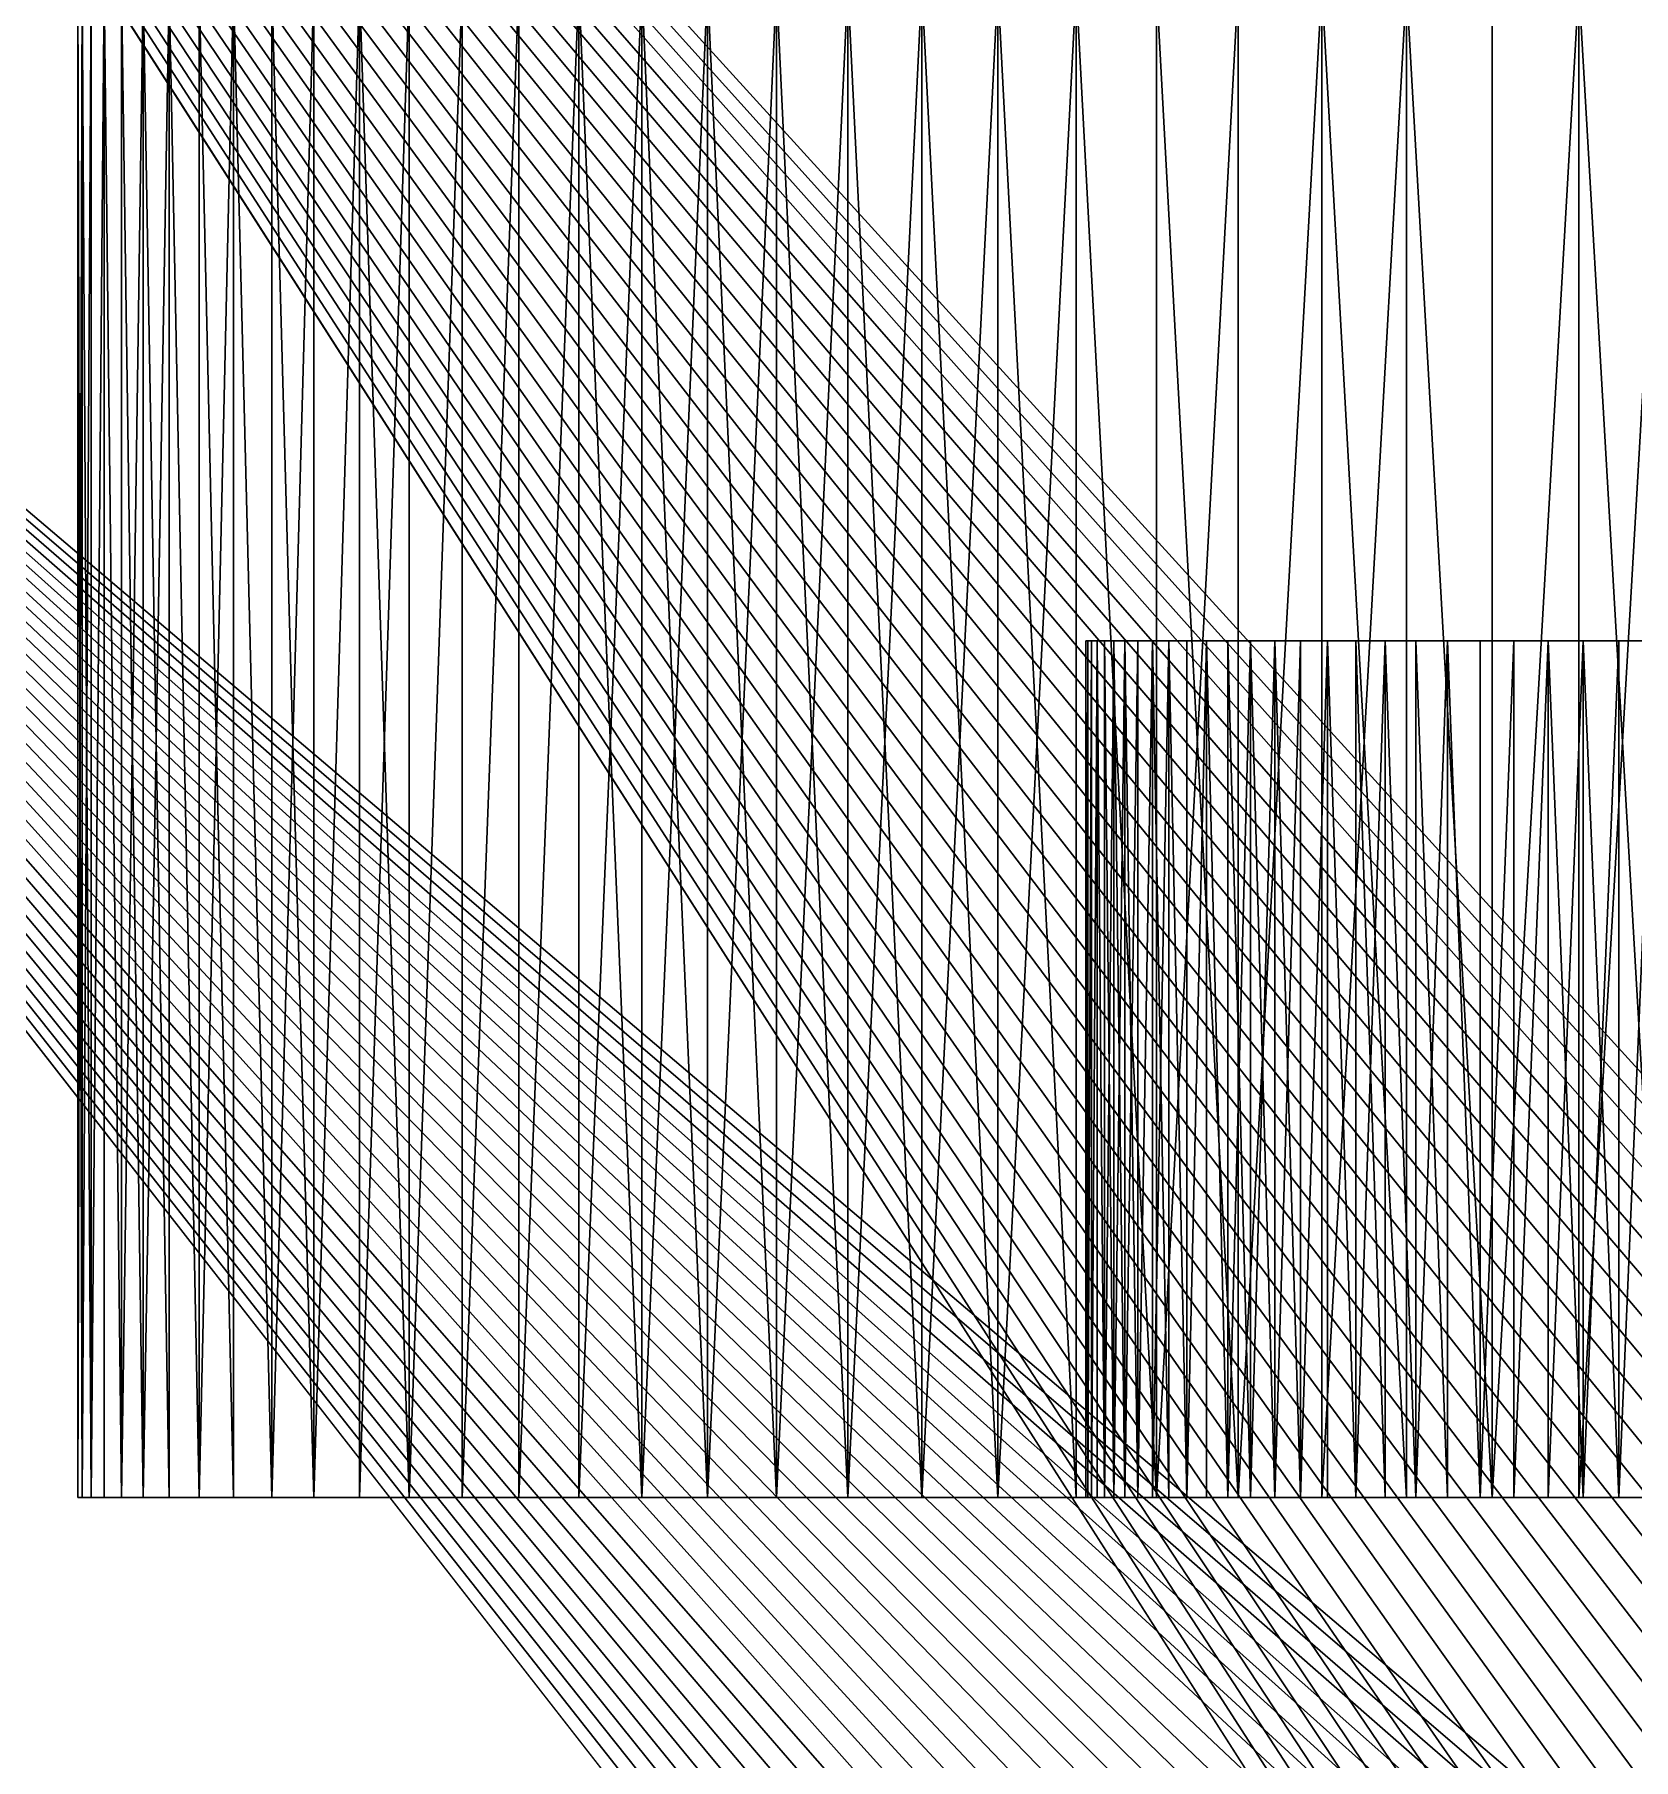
# Model space of a CAD drawing. Header units: millimetres. Extents: x 0 to 520, y -2 to 382.
# Drawn here: x 175.415 to 178.587, y 352.48 to 355.903 of the extents above; entities that cross this region are included whole.
import ezdxf

# ---------------------------------------------------------------- set-up
doc = ezdxf.new("R2010")
doc.units = ezdxf.units.MM

msp = doc.modelspace()

# ---------------------------------------------------------------- linework, layer by layer
at = {"layer": 'BRASS', "color": 52}
for points in [[(509.2, 369.2, 103), (10.8, 369.2, 103), (10.8, 10.8, 103)], [(509.2, 369.2, 103), (10.8, 10.8, 103), (509.2, 10.8, 103)], [(20.5, 359.5, 86), (183.401, 343.4071, 86), (38.3153, 310.9963, 86)], [(20.5, 359.5, 86), (183.4233, 343.4863, 86), (183.401, 343.4071, 86)], [(20.5, 359.5, 86), (183.4495, 343.5643, 86), (183.4233, 343.4863, 86)], [(20.5, 359.5, 86), (183.4796, 343.6409, 86), (183.4495, 343.5643, 86)], [(20.5, 359.5, 86), (183.5134, 343.7159, 86), (183.4796, 343.6409, 86)], [(20.5, 359.5, 86), (183.5509, 343.7891, 86), (183.5134, 343.7159, 86)], [(20.5, 359.5, 86), (183.5921, 343.8604, 86), (183.5509, 343.7891, 86)], [(20.5, 359.5, 86), (183.6367, 343.9295, 86), (183.5921, 343.8604, 86)], [(20.5, 359.5, 86), (183.6847, 343.9963, 86), (183.6367, 343.9295, 86)], [(20.5, 359.5, 86), (183.736, 344.0606, 86), (183.6847, 343.9963, 86)], [(20.5, 359.5, 86), (183.7905, 344.1223, 86), (183.736, 344.0606, 86)], [(20.5, 359.5, 86), (183.8479, 344.1812, 86), (183.7905, 344.1223, 86)], [(20.5, 359.5, 86), (183.9082, 344.2371, 86), (183.8479, 344.1812, 86)], [(20.5, 359.5, 86), (183.9712, 344.29, 86), (183.9082, 344.2371, 86)], [(20.5, 359.5, 86), (184.0368, 344.3397, 86), (183.9712, 344.29, 86)], [(20.5, 359.5, 86), (184.1048, 344.386, 86), (184.0368, 344.3397, 86)], [(20.5, 359.5, 86), (184.175, 344.4289, 86), (184.1048, 344.386, 86)], [(20.5, 359.5, 86), (184.2473, 344.4683, 86), (184.175, 344.4289, 86)], [(20.5, 359.5, 86), (184.3214, 344.504, 86), (184.2473, 344.4683, 86)], [(20.5, 359.5, 86), (184.3972, 344.5359, 86), (184.3214, 344.504, 86)], [(20.5, 359.5, 86), (184.4745, 344.5641, 86), (184.3972, 344.5359, 86)], [(20.5, 359.5, 86), (184.5531, 344.5883, 86), (184.4745, 344.5641, 86)], [(20.5, 359.5, 86), (184.6328, 344.6086, 86), (184.5531, 344.5883, 86)], [(20.5, 359.5, 86), (499.5, 359.5, 86), (184.9589, 344.6495, 86)], [(20.5, 359.5, 86), (184.9589, 344.6495, 86), (184.8767, 344.6454, 86)], [(20.5, 359.5, 86), (184.8767, 344.6454, 86), (184.7948, 344.6372, 86)], [(20.5, 359.5, 86), (184.7948, 344.6372, 86), (184.7135, 344.6249, 86)], [(20.5, 359.5, 86), (184.7135, 344.6249, 86), (184.6328, 344.6086, 86)]]:
    msp.add_3dface(points, dxfattribs=at)
at = {"layer": 'STEEL', "color": 8}
for points in [[(185.0561, 346.7493, 86), (197, 360, 86), (173, 360, 86)], [(184.9439, 346.7493, 86), (185.0561, 346.7493, 86), (173, 360, 86)], [(184.8319, 346.7437, 86), (184.9439, 346.7493, 86), (173, 360, 86)], [(184.7202, 346.7325, 86), (184.8319, 346.7437, 86), (173, 360, 86)], [(184.6093, 346.7158, 86), (184.7202, 346.7325, 86), (173, 360, 86)], [(184.4993, 346.6936, 86), (184.6093, 346.7158, 86), (173, 360, 86)], [(184.3906, 346.6659, 86), (184.4993, 346.6936, 86), (173, 360, 86)], [(184.2834, 346.6328, 86), (184.3906, 346.6659, 86), (173, 360, 86)], [(184.178, 346.5945, 86), (184.2834, 346.6328, 86), (173, 360, 86)], [(184.0746, 346.5509, 86), (184.178, 346.5945, 86), (173, 360, 86)], [(183.9735, 346.5022, 86), (184.0746, 346.5509, 86), (173, 360, 86)], [(183.875, 346.4486, 86), (183.9735, 346.5022, 86), (173, 360, 86)], [(183.7793, 346.3901, 86), (183.875, 346.4486, 86), (173, 360, 86)], [(183.6866, 346.3269, 86), (183.7793, 346.3901, 86), (173, 360, 86)], [(183.5971, 346.2591, 86), (183.6866, 346.3269, 86), (173, 360, 86)], [(183.5112, 346.187, 86), (183.5971, 346.2591, 86), (173, 360, 86)], [(183.429, 346.1107, 86), (183.5112, 346.187, 86), (173, 360, 86)], [(183.3506, 346.0304, 86), (183.429, 346.1107, 86), (173, 360, 86)], [(183.2764, 345.9463, 86), (183.3506, 346.0304, 86), (173, 360, 86)], [(183.2065, 345.8586, 86), (183.2764, 345.9463, 86), (173, 360, 86)], [(183.141, 345.7675, 86), (183.2065, 345.8586, 86), (173, 360, 86)], [(183.0801, 345.6732, 86), (183.141, 345.7675, 86), (173, 360, 86)], [(183.024, 345.5761, 86), (183.0801, 345.6732, 86), (173, 360, 86)], [(182.9728, 345.4762, 86), (183.024, 345.5761, 86), (173, 360, 86)], [(182.9267, 345.374, 86), (182.9728, 345.4762, 86), (173, 360, 86)], [(182.8857, 345.2695, 86), (182.9267, 345.374, 86), (173, 360, 86)], [(182.85, 345.1632, 86), (182.8857, 345.2695, 86), (173, 360, 86)], [(182.8196, 345.0552, 86), (182.85, 345.1632, 86), (173, 360, 86)], [(182.7946, 344.9458, 86), (182.8196, 345.0552, 86), (173, 360, 86)], [(182.7751, 344.8353, 86), (182.7946, 344.9458, 86), (173, 360, 86)], [(182.7612, 344.724, 86), (182.7751, 344.8353, 86), (173, 360, 86)], [(173, 332, 86), (182.7612, 344.724, 86), (173, 360, 86)], [(184.9439, 346.7493, 83), (173, 357, 83), (185.0561, 346.7493, 83)], [(184.8319, 346.7437, 83), (173, 357, 83), (184.9439, 346.7493, 83)], [(184.7202, 346.7325, 83), (173, 357, 83), (184.8319, 346.7437, 83)], [(184.6093, 346.7158, 83), (173, 357, 83), (184.7202, 346.7325, 83)], [(184.4993, 346.6936, 83), (173, 357, 83), (184.6093, 346.7158, 83)], [(184.3906, 346.6659, 83), (173, 357, 83), (184.4993, 346.6936, 83)], [(184.2834, 346.6328, 83), (173, 357, 83), (184.3906, 346.6659, 83)], [(184.178, 346.5945, 83), (173, 357, 83), (184.2834, 346.6328, 83)], [(184.0746, 346.5509, 83), (173, 357, 83), (184.178, 346.5945, 83)], [(183.9735, 346.5022, 83), (173, 357, 83), (184.0746, 346.5509, 83)], [(183.875, 346.4486, 83), (173, 357, 83), (183.9735, 346.5022, 83)], [(183.7793, 346.3901, 83), (173, 357, 83), (183.875, 346.4486, 83)], [(183.6866, 346.3269, 83), (173, 357, 83), (183.7793, 346.3901, 83)], [(185.0561, 346.7493, 83), (173, 357, 83), (197, 357, 83)], [(183.6866, 346.3269, 83), (183.5971, 346.2591, 83), (173, 357, 83)], [(183.5971, 346.2591, 83), (183.5112, 346.187, 83), (173, 357, 83)], [(183.5112, 346.187, 83), (183.429, 346.1107, 83), (173, 357, 83)], [(183.429, 346.1107, 83), (183.3506, 346.0304, 83), (173, 357, 83)], [(183.3506, 346.0304, 83), (183.2764, 345.9463, 83), (173, 357, 83)], [(183.2764, 345.9463, 83), (183.2065, 345.8586, 83), (173, 357, 83)], [(183.2065, 345.8586, 83), (183.141, 345.7675, 83), (173, 357, 83)], [(183.141, 345.7675, 83), (183.0801, 345.6732, 83), (173, 357, 83)], [(183.0801, 345.6732, 83), (183.024, 345.5761, 83), (173, 357, 83)], [(183.024, 345.5761, 83), (182.9728, 345.4762, 83), (173, 357, 83)], [(182.9728, 345.4762, 83), (182.9267, 345.374, 83), (173, 357, 83)], [(182.9267, 345.374, 83), (182.8857, 345.2695, 83), (173, 357, 83)], [(182.8857, 345.2695, 83), (182.85, 345.1632, 83), (173, 357, 83)], [(182.85, 345.1632, 83), (182.8196, 345.0552, 83), (173, 357, 83)], [(182.8196, 345.0552, 83), (182.7946, 344.9458, 83), (173, 357, 83)], [(182.7946, 344.9458, 83), (182.7751, 344.8353, 83), (173, 357, 83)], [(182.7751, 344.8353, 83), (182.7612, 344.724, 83), (173, 357, 83)], [(182.7612, 344.724, 83), (182.7528, 344.6122, 83), (173, 357, 83)], [(182.7528, 344.6122, 83), (182.75, 344.5, 83), (173, 357, 83)], [(182.75, 344.5, 83), (173, 332, 83), (173, 357, 83)], [(175.5098, 353, 75.7616), (175.5098, 356, 75.7616), (175.5011, 356, 75.5873)], [(175.5011, 353, 75.5873), (175.5098, 353, 75.7616), (175.5011, 356, 75.5873)], [(175.5011, 353, 75.4127), (175.5011, 356, 75.5873), (175.5011, 356, 75.4127)], [(175.5011, 353, 75.4127), (175.5011, 356, 75.4127), (175.5098, 356, 75.2384)], [(175.5011, 353, 75.4127), (175.5011, 353, 75.5873), (175.5011, 356, 75.5873)], [(175.5098, 353, 75.2384), (175.5011, 353, 75.4127), (175.5098, 356, 75.2384)], [(175.5098, 353, 75.7616), (175.5272, 356, 75.9352), (175.5098, 356, 75.7616)], [(175.5098, 353, 75.7616), (175.5272, 353, 75.9352), (175.5272, 356, 75.9352)], [(175.5272, 353, 75.0648), (175.5098, 356, 75.2384), (175.5272, 356, 75.0648)], [(175.5272, 353, 75.0648), (175.5098, 353, 75.2384), (175.5098, 356, 75.2384)], [(175.5272, 353, 75.9352), (175.5532, 356, 76.1078), (175.5272, 356, 75.9352)], [(175.5272, 353, 75.9352), (175.5532, 353, 76.1078), (175.5532, 356, 76.1078)], [(175.5272, 353, 75.0648), (175.5272, 356, 75.0648), (175.5532, 356, 74.8922)], [(175.5532, 353, 74.8922), (175.5272, 353, 75.0648), (175.5532, 356, 74.8922)], [(175.5878, 353, 76.2788), (175.5878, 356, 76.2788), (175.5532, 356, 76.1078)], [(175.5532, 353, 76.1078), (175.5878, 353, 76.2788), (175.5532, 356, 76.1078)], [(175.5878, 353, 74.7212), (175.5532, 353, 74.8922), (175.5532, 356, 74.8922)], [(175.5878, 353, 74.7212), (175.5532, 356, 74.8922), (175.5878, 356, 74.7212)], [(175.5878, 353, 76.2788), (175.6308, 356, 76.4479), (175.5878, 356, 76.2788)], [(175.5878, 353, 76.2788), (175.6308, 353, 76.4479), (175.6308, 356, 76.4479)], [(175.6308, 353, 74.5521), (175.5878, 353, 74.7212), (175.5878, 356, 74.7212)], [(175.6308, 353, 74.5521), (175.5878, 356, 74.7212), (175.6308, 356, 74.5521)], [(175.6308, 353, 76.4479), (175.6823, 356, 76.6147), (175.6308, 356, 76.4479)], [(175.6308, 353, 76.4479), (175.6823, 353, 76.6147), (175.6823, 356, 76.6147)], [(175.6823, 353, 74.3853), (175.6308, 353, 74.5521), (175.6308, 356, 74.5521)], [(175.6823, 353, 74.3853), (175.6308, 356, 74.5521), (175.6823, 356, 74.3853)], [(175.7419, 353, 76.7787), (175.7419, 356, 76.7787), (175.6823, 356, 76.6147)], [(175.6823, 353, 76.6147), (175.7419, 353, 76.7787), (175.6823, 356, 76.6147)], [(175.7419, 353, 74.2213), (175.6823, 353, 74.3853), (175.6823, 356, 74.3853)], [(175.7419, 353, 74.2213), (175.6823, 356, 74.3853), (175.7419, 356, 74.2213)], [(175.7419, 353, 76.7787), (175.8097, 356, 76.9395), (175.7419, 356, 76.7787)], [(175.7419, 353, 76.7787), (175.8097, 353, 76.9395), (175.8097, 356, 76.9395)], [(175.8097, 353, 74.0605), (175.7419, 353, 74.2213), (175.7419, 356, 74.2213)], [(175.8097, 353, 74.0605), (175.7419, 356, 74.2213), (175.8097, 356, 74.0605)], [(175.8854, 353, 77.0967), (175.8854, 356, 77.0967), (175.8097, 356, 76.9395)], [(175.8097, 353, 76.9395), (175.8854, 353, 77.0967), (175.8097, 356, 76.9395)], [(175.8854, 353, 73.9033), (175.8097, 353, 74.0605), (175.8097, 356, 74.0605)], [(175.8854, 353, 73.9033), (175.8097, 356, 74.0605), (175.8854, 356, 73.9033)], [(175.8854, 353, 77.0967), (175.9689, 353, 77.25), (175.9689, 356, 77.25)], [(175.8854, 353, 77.0967), (175.9689, 356, 77.25), (175.8854, 356, 77.0967)], [(175.9689, 353, 73.75), (175.8854, 353, 73.9033), (175.8854, 356, 73.9033)], [(175.9689, 353, 73.75), (175.8854, 356, 73.9033), (175.9689, 356, 73.75)], [(175.9689, 353, 77.25), (176.0599, 353, 77.3989), (176.0599, 356, 77.3989)], [(175.9689, 353, 77.25), (176.0599, 356, 77.3989), (175.9689, 356, 77.25)], [(175.9689, 353, 73.75), (175.9689, 356, 73.75), (176.0599, 356, 73.6011)], [(176.0599, 353, 73.6011), (175.9689, 353, 73.75), (176.0599, 356, 73.6011)], [(176.0599, 353, 77.3989), (176.1582, 353, 77.5431), (176.1582, 356, 77.5431)], [(176.0599, 353, 77.3989), (176.1582, 356, 77.5431), (176.0599, 356, 77.3989)], [(176.1582, 353, 73.4569), (176.0599, 353, 73.6011), (176.0599, 356, 73.6011)], [(176.1582, 353, 73.4569), (176.0599, 356, 73.6011), (176.1582, 356, 73.4569)], [(176.1582, 353, 77.5431), (176.2636, 353, 77.6822), (176.2636, 356, 77.6822)], [(176.1582, 353, 77.5431), (176.2636, 356, 77.6822), (176.1582, 356, 77.5431)], [(176.1582, 353, 73.4569), (176.1582, 356, 73.4569), (176.2636, 356, 73.3178)], [(176.2636, 353, 73.3178), (176.1582, 353, 73.4569), (176.2636, 356, 73.3178)], [(176.2636, 353, 77.6822), (176.3758, 353, 77.8159), (176.3758, 356, 77.8159)], [(176.2636, 353, 77.6822), (176.3758, 356, 77.8159), (176.2636, 356, 77.6822)], [(176.2636, 353, 73.3178), (176.2636, 356, 73.3178), (176.3758, 356, 73.1841)], [(176.3758, 353, 73.1841), (176.2636, 353, 73.3178), (176.3758, 356, 73.1841)], [(176.3758, 353, 77.8159), (176.4945, 353, 77.9438), (176.4945, 356, 77.9438)], [(176.3758, 353, 77.8159), (176.4945, 356, 77.9438), (176.3758, 356, 77.8159)], [(176.3758, 353, 73.1841), (176.3758, 356, 73.1841), (176.4945, 356, 73.0562)], [(176.4945, 353, 73.0562), (176.3758, 353, 73.1841), (176.4945, 356, 73.0562)], [(176.4945, 353, 77.9438), (176.6194, 353, 78.0657), (176.6194, 356, 78.0657)], [(176.4945, 353, 77.9438), (176.6194, 356, 78.0657), (176.4945, 356, 77.9438)], [(176.6194, 353, 72.9343), (176.4945, 353, 73.0562), (176.4945, 356, 73.0562)], [(176.6194, 353, 72.9343), (176.4945, 356, 73.0562), (176.6194, 356, 72.9343)], [(176.6194, 353, 78.0657), (176.7502, 353, 78.1812), (176.7502, 356, 78.1812)], [(176.6194, 353, 78.0657), (176.7502, 356, 78.1812), (176.6194, 356, 78.0657)], [(176.7502, 353, 72.8188), (176.6194, 353, 72.9343), (176.6194, 356, 72.9343)], [(176.7502, 353, 72.8188), (176.6194, 356, 72.9343), (176.7502, 356, 72.8188)], [(176.7502, 353, 78.1812), (176.8867, 353, 78.29), (176.8867, 356, 78.29)], [(176.7502, 353, 78.1812), (176.8867, 356, 78.29), (176.7502, 356, 78.1812)], [(176.8867, 353, 72.71), (176.7502, 353, 72.8188), (176.7502, 356, 72.8188)], [(176.8867, 353, 72.71), (176.7502, 356, 72.8188), (176.8867, 356, 72.71)], [(176.8867, 353, 78.29), (177.0284, 353, 78.3918), (177.0284, 356, 78.3918)], [(176.8867, 353, 78.29), (177.0284, 356, 78.3918), (176.8867, 356, 78.29)], [(177.0284, 353, 72.6082), (176.8867, 353, 72.71), (176.8867, 356, 72.71)], [(177.0284, 353, 72.6082), (176.8867, 356, 72.71), (177.0284, 356, 72.6082)], [(177.0284, 353, 78.3918), (177.175, 353, 78.4865), (177.175, 356, 78.4865)], [(177.0284, 353, 78.3918), (177.175, 356, 78.4865), (177.0284, 356, 78.3918)], [(177.175, 353, 72.5135), (177.0284, 353, 72.6082), (177.0284, 356, 72.6082)], [(177.175, 353, 72.5135), (177.0284, 356, 72.6082), (177.175, 356, 72.5135)], [(177.175, 353, 78.4865), (177.3261, 353, 78.5738), (177.3261, 356, 78.5738)], [(177.175, 353, 78.4865), (177.3261, 356, 78.5738), (177.175, 356, 78.4865)], [(177.3261, 353, 72.4262), (177.175, 353, 72.5135), (177.175, 356, 72.5135)], [(177.3261, 353, 72.4262), (177.175, 356, 72.5135), (177.3261, 356, 72.4262)], [(177.3261, 353, 78.5738), (177.4814, 356, 78.6534), (177.3261, 356, 78.5738)], [(177.3261, 353, 78.5738), (177.4814, 353, 78.6534), (177.4814, 356, 78.6534)], [(177.4814, 353, 72.3466), (177.3261, 353, 72.4262), (177.3261, 356, 72.4262)], [(177.4814, 353, 72.3466), (177.3261, 356, 72.4262), (177.4814, 356, 72.3466)], [(177.6405, 353, 78.7252), (177.6405, 356, 78.7252), (177.4814, 356, 78.6534)], [(177.4814, 353, 78.6534), (177.6405, 353, 78.7252), (177.4814, 356, 78.6534)], [(177.6405, 353, 72.2748), (177.4814, 353, 72.3466), (177.4814, 356, 72.3466)], [(177.6405, 353, 72.2748), (177.4814, 356, 72.3466), (177.6405, 356, 72.2748)], [(177.6405, 353, 78.7252), (177.8029, 356, 78.7889), (177.6405, 356, 78.7252)], [(177.6405, 353, 78.7252), (177.8029, 353, 78.7889), (177.8029, 356, 78.7889)], [(177.8029, 353, 72.2111), (177.6405, 353, 72.2748), (177.6405, 356, 72.2748)], [(177.8029, 353, 72.2111), (177.6405, 356, 72.2748), (177.8029, 356, 72.2111)], [(177.8029, 353, 78.7889), (177.9684, 356, 78.8445), (177.8029, 356, 78.7889)], [(177.8029, 353, 78.7889), (177.9684, 353, 78.8445), (177.9684, 356, 78.8445)], [(177.8029, 353, 72.2111), (177.8029, 356, 72.2111), (177.9684, 356, 72.1555)], [(177.9684, 353, 72.1555), (177.8029, 353, 72.2111), (177.9684, 356, 72.1555)], [(178.1363, 353, 78.8918), (178.1363, 356, 78.8918), (177.9684, 356, 78.8445)], [(177.9684, 353, 78.8445), (178.1363, 353, 78.8918), (177.9684, 356, 78.8445)], [(177.9684, 353, 72.1555), (177.9684, 356, 72.1555), (178.1363, 356, 72.1082)], [(178.1363, 353, 72.1082), (177.9684, 353, 72.1555), (178.1363, 356, 72.1082)], [(178.3065, 353, 78.9306), (178.3065, 356, 78.9306), (178.1363, 356, 78.8918)], [(178.1363, 353, 78.8918), (178.3065, 353, 78.9306), (178.1363, 356, 78.8918)], [(178.3065, 353, 72.0694), (178.1363, 356, 72.1082), (178.3065, 356, 72.0694)], [(178.3065, 353, 72.0694), (178.1363, 353, 72.1082), (178.1363, 356, 72.1082)], [(178.3065, 353, 78.9306), (178.4784, 356, 78.9609), (178.3065, 356, 78.9306)], [(178.3065, 353, 78.9306), (178.4784, 353, 78.9609), (178.4784, 356, 78.9609)], [(178.3065, 353, 72.0694), (178.3065, 356, 72.0694), (178.4784, 356, 72.0391)], [(178.4784, 353, 72.0391), (178.3065, 353, 72.0694), (178.4784, 356, 72.0391)], [(178.6515, 353, 78.9826), (178.6515, 356, 78.9826), (178.4784, 356, 78.9609)], [(178.4784, 353, 78.9609), (178.6515, 353, 78.9826), (178.4784, 356, 78.9609)], [(178.4784, 353, 72.0391), (178.4784, 356, 72.0391), (178.6515, 356, 72.0174)], [(178.6515, 353, 72.0174), (178.4784, 353, 72.0391), (178.6515, 356, 72.0174)], [(177.5042, 354.7, 75.6121), (177.5005, 353, 75.5374), (177.5005, 354.7, 75.5374)], [(177.5042, 353, 75.6121), (177.5005, 353, 75.5374), (177.5042, 354.7, 75.6121)], [(177.5005, 354.7, 75.5374), (177.5005, 353, 75.4626), (177.5005, 354.7, 75.4626)], [(177.5005, 353, 75.5374), (177.5005, 353, 75.4626), (177.5005, 354.7, 75.5374)], [(177.5005, 354.7, 75.4626), (177.5042, 353, 75.3879), (177.5042, 354.7, 75.3879)], [(177.5005, 353, 75.4626), (177.5042, 353, 75.3879), (177.5005, 354.7, 75.4626)], [(177.5042, 354.7, 75.6121), (177.5005, 354.7, 75.5374), (177.5005, 354.7, 75.4626)], [(177.5781, 354.7, 75.9777), (177.5042, 354.7, 75.6121), (177.5005, 354.7, 75.4626)], [(177.5781, 354.7, 75.9777), (177.5005, 354.7, 75.4626), (177.5042, 354.7, 75.3879)], [(177.5116, 354.7, 75.6865), (177.5042, 353, 75.6121), (177.5042, 354.7, 75.6121)], [(177.5116, 353, 75.6865), (177.5042, 353, 75.6121), (177.5116, 354.7, 75.6865)], [(177.5042, 354.7, 75.3879), (177.5042, 353, 75.3879), (177.5116, 354.7, 75.3135)], [(177.5042, 353, 75.3879), (177.5116, 353, 75.3135), (177.5116, 354.7, 75.3135)], [(177.5781, 354.7, 75.9777), (177.5116, 354.7, 75.6865), (177.5042, 354.7, 75.6121)], [(177.5781, 354.7, 75.9777), (177.5042, 354.7, 75.3879), (177.5116, 354.7, 75.3135)], [(177.5228, 354.7, 75.7605), (177.5116, 353, 75.6865), (177.5116, 354.7, 75.6865)], [(177.5228, 353, 75.7605), (177.5116, 353, 75.6865), (177.5228, 354.7, 75.7605)], [(177.5116, 354.7, 75.3135), (177.5116, 353, 75.3135), (177.5228, 354.7, 75.2395)], [(177.5116, 353, 75.3135), (177.5228, 353, 75.2395), (177.5228, 354.7, 75.2395)], [(177.5376, 354.7, 75.8338), (177.5228, 354.7, 75.7605), (177.5116, 354.7, 75.6865)], [(177.5781, 354.7, 75.9777), (177.5376, 354.7, 75.8338), (177.5116, 354.7, 75.6865)], [(177.701, 354.7, 76.25), (177.5781, 354.7, 75.9777), (177.5116, 354.7, 75.3135)], [(177.701, 354.7, 76.25), (177.5116, 354.7, 75.3135), (177.5228, 354.7, 75.2395)], [(177.5376, 354.7, 75.8338), (177.5376, 353, 75.8338), (177.5228, 354.7, 75.7605)], [(177.5376, 353, 75.8338), (177.5228, 353, 75.7605), (177.5228, 354.7, 75.7605)], [(177.5228, 353, 75.2395), (177.5376, 353, 75.1662), (177.5228, 354.7, 75.2395)], [(177.5228, 354.7, 75.2395), (177.5376, 353, 75.1662), (177.5376, 354.7, 75.1662)], [(177.5228, 354.7, 75.2395), (177.5376, 354.7, 75.1662), (177.5561, 354.7, 75.0937)], [(177.701, 354.7, 76.25), (177.5228, 354.7, 75.2395), (177.5561, 354.7, 75.0937)], [(177.5561, 354.7, 75.9063), (177.5376, 353, 75.8338), (177.5376, 354.7, 75.8338)], [(177.5561, 353, 75.9063), (177.5376, 353, 75.8338), (177.5561, 354.7, 75.9063)], [(177.5376, 353, 75.1662), (177.5561, 353, 75.0937), (177.5376, 354.7, 75.1662)], [(177.5376, 354.7, 75.1662), (177.5561, 353, 75.0937), (177.5561, 354.7, 75.0937)], [(177.5781, 354.7, 75.9777), (177.5561, 354.7, 75.9063), (177.5376, 354.7, 75.8338)], [(177.5781, 354.7, 75.9777), (177.5561, 353, 75.9063), (177.5561, 354.7, 75.9063)], [(177.5781, 353, 75.9777), (177.5561, 353, 75.9063), (177.5781, 354.7, 75.9777)], [(177.5561, 353, 75.0937), (177.5781, 353, 75.0223), (177.5561, 354.7, 75.0937)], [(177.5561, 354.7, 75.0937), (177.5781, 353, 75.0223), (177.5781, 354.7, 75.0223)], [(177.5561, 354.7, 75.0937), (177.701, 354.7, 74.75), (177.74, 354.7, 74.6862)], [(177.5561, 354.7, 75.0937), (177.6327, 354.7, 74.8831), (177.701, 354.7, 74.75)], [(177.5561, 354.7, 75.0937), (177.5781, 354.7, 75.0223), (177.6327, 354.7, 74.8831)], [(177.8273, 354.7, 76.4352), (177.701, 354.7, 76.25), (177.5561, 354.7, 75.0937)], [(177.8273, 354.7, 76.4352), (177.5561, 354.7, 75.0937), (177.74, 354.7, 74.6862)], [(177.6037, 354.7, 76.048), (177.5781, 353, 75.9777), (177.5781, 354.7, 75.9777)], [(177.6037, 353, 76.048), (177.5781, 353, 75.9777), (177.6037, 354.7, 76.048)], [(177.5781, 353, 75.0223), (177.6037, 353, 74.952), (177.5781, 354.7, 75.0223)], [(177.5781, 354.7, 75.0223), (177.6037, 353, 74.952), (177.6037, 354.7, 74.952)], [(177.5781, 354.7, 75.0223), (177.6037, 354.7, 74.952), (177.6327, 354.7, 74.8831)], [(177.701, 354.7, 76.25), (177.6037, 354.7, 76.048), (177.5781, 354.7, 75.9777)], [(177.6327, 354.7, 76.1169), (177.6037, 353, 76.048), (177.6037, 354.7, 76.048)], [(177.6327, 353, 76.1169), (177.6037, 353, 76.048), (177.6327, 354.7, 76.1169)], [(177.6037, 354.7, 74.952), (177.6037, 353, 74.952), (177.6327, 354.7, 74.8831)], [(177.6037, 353, 74.952), (177.6327, 353, 74.8831), (177.6327, 354.7, 74.8831)], [(177.6652, 354.7, 76.1843), (177.6327, 354.7, 76.1169), (177.6037, 354.7, 76.048)], [(177.701, 354.7, 76.25), (177.6652, 354.7, 76.1843), (177.6037, 354.7, 76.048)], [(177.6652, 354.7, 76.1843), (177.6327, 353, 76.1169), (177.6327, 354.7, 76.1169)], [(177.6652, 353, 76.1843), (177.6327, 353, 76.1169), (177.6652, 354.7, 76.1843)], [(177.6327, 353, 74.8831), (177.6652, 353, 74.8157), (177.6327, 354.7, 74.8831)], [(177.6327, 354.7, 74.8831), (177.6652, 353, 74.8157), (177.6652, 354.7, 74.8157)], [(177.6327, 354.7, 74.8831), (177.6652, 354.7, 74.8157), (177.701, 354.7, 74.75)], [(177.701, 354.7, 76.25), (177.701, 353, 76.25), (177.6652, 354.7, 76.1843)], [(177.701, 353, 76.25), (177.6652, 353, 76.1843), (177.6652, 354.7, 76.1843)], [(177.6652, 353, 74.8157), (177.701, 353, 74.75), (177.6652, 354.7, 74.8157)], [(177.6652, 354.7, 74.8157), (177.701, 353, 74.75), (177.701, 354.7, 74.75)], [(177.74, 353, 76.3138), (177.701, 353, 76.25), (177.74, 354.7, 76.3138)], [(177.74, 354.7, 76.3138), (177.701, 353, 76.25), (177.701, 354.7, 76.25)], [(177.701, 354.7, 74.75), (177.701, 353, 74.75), (177.74, 354.7, 74.6862)], [(177.701, 353, 74.75), (177.74, 353, 74.6862), (177.74, 354.7, 74.6862)], [(177.8273, 354.7, 76.4352), (177.74, 354.7, 76.3138), (177.701, 354.7, 76.25)], [(177.7821, 354.7, 76.3756), (177.7821, 353, 76.3756), (177.74, 354.7, 76.3138)], [(177.7821, 353, 76.3756), (177.74, 353, 76.3138), (177.74, 354.7, 76.3138)], [(177.74, 353, 74.6862), (177.7821, 353, 74.6244), (177.74, 354.7, 74.6862)], [(177.74, 354.7, 74.6862), (177.7821, 353, 74.6244), (177.7821, 354.7, 74.6244)], [(177.74, 354.7, 74.6862), (177.7821, 354.7, 74.6244), (177.8273, 354.7, 74.5648)], [(177.74, 354.7, 74.6862), (177.8273, 354.7, 74.5648), (177.8753, 354.7, 74.5075)], [(177.8273, 354.7, 76.4352), (177.7821, 354.7, 76.3756), (177.74, 354.7, 76.3138)], [(177.9262, 354.7, 76.5474), (177.74, 354.7, 74.6862), (177.8753, 354.7, 74.5075)], [(177.9262, 354.7, 76.5474), (177.8273, 354.7, 76.4352), (177.74, 354.7, 74.6862)], [(177.8273, 353, 76.4352), (177.7821, 353, 76.3756), (177.8273, 354.7, 76.4352)], [(177.8273, 354.7, 76.4352), (177.7821, 353, 76.3756), (177.7821, 354.7, 76.3756)], [(177.7821, 353, 74.6244), (177.8273, 353, 74.5648), (177.7821, 354.7, 74.6244)], [(177.7821, 354.7, 74.6244), (177.8273, 353, 74.5648), (177.8273, 354.7, 74.5648)], [(177.8753, 353, 76.4925), (177.8273, 353, 76.4352), (177.8753, 354.7, 76.4925)], [(177.8753, 354.7, 76.4925), (177.8273, 353, 76.4352), (177.8273, 354.7, 76.4352)], [(177.8273, 353, 74.5648), (177.8753, 353, 74.5075), (177.8273, 354.7, 74.5648)], [(177.8273, 354.7, 74.5648), (177.8753, 353, 74.5075), (177.8753, 354.7, 74.5075)], [(177.9262, 354.7, 76.5474), (177.8753, 354.7, 76.4925), (177.8273, 354.7, 76.4352)], [(177.9262, 353, 76.5474), (177.8753, 353, 76.4925), (177.9262, 354.7, 76.5474)], [(177.9262, 354.7, 76.5474), (177.8753, 353, 76.4925), (177.8753, 354.7, 76.4925)], [(177.8753, 353, 74.5075), (177.9262, 353, 74.4526), (177.8753, 354.7, 74.5075)], [(177.8753, 354.7, 74.5075), (177.9262, 353, 74.4526), (177.9262, 354.7, 74.4526)], [(177.8753, 354.7, 74.5075), (177.9262, 354.7, 74.4526), (177.9797, 354.7, 74.4004)], [(177.9262, 354.7, 76.5474), (177.8753, 354.7, 74.5075), (177.9797, 354.7, 74.4004)], [(177.9797, 353, 76.5996), (177.9262, 353, 76.5474), (177.9797, 354.7, 76.5996)], [(177.9797, 354.7, 76.5996), (177.9262, 353, 76.5474), (177.9262, 354.7, 76.5474)], [(177.9262, 354.7, 74.4526), (177.9262, 353, 74.4526), (177.9797, 354.7, 74.4004)], [(177.9262, 353, 74.4526), (177.9797, 353, 74.4004), (177.9797, 354.7, 74.4004)], [(177.9262, 354.7, 76.5474), (178.0358, 354.7, 74.3509), (178.155, 354.7, 74.2606)], [(177.9262, 354.7, 76.5474), (177.9797, 354.7, 74.4004), (178.0358, 354.7, 74.3509)], [(177.9262, 354.7, 76.5474), (178.155, 354.7, 74.2606), (177.9797, 354.7, 76.5996)], [(178.0358, 354.7, 76.6491), (178.0358, 353, 76.6491), (177.9797, 354.7, 76.5996)], [(178.0358, 353, 76.6491), (177.9797, 353, 76.5996), (177.9797, 354.7, 76.5996)], [(177.9797, 353, 74.4004), (178.0358, 353, 74.3509), (177.9797, 354.7, 74.4004)], [(177.9797, 354.7, 74.4004), (178.0358, 353, 74.3509), (178.0358, 354.7, 74.3509)], [(177.9797, 354.7, 76.5996), (178.0943, 354.7, 76.6957), (178.0358, 354.7, 76.6491)], [(177.9797, 354.7, 76.5996), (178.2826, 354.7, 74.1827), (178.487, 354.7, 74.0905)], [(177.9797, 354.7, 76.5996), (178.5579, 354.7, 74.0666), (178.487, 354.7, 76.9095)], [(177.9797, 354.7, 76.5996), (178.155, 354.7, 74.2606), (178.2826, 354.7, 74.1827)], [(177.9797, 354.7, 76.5996), (178.487, 354.7, 74.0905), (178.5579, 354.7, 74.0666)], [(177.9797, 354.7, 76.5996), (178.487, 354.7, 76.9095), (178.0943, 354.7, 76.6957)], [(178.0943, 353, 76.6957), (178.0358, 353, 76.6491), (178.0943, 354.7, 76.6957)], [(178.0943, 354.7, 76.6957), (178.0358, 353, 76.6491), (178.0358, 354.7, 76.6491)], [(178.0358, 353, 74.3509), (178.0943, 353, 74.3043), (178.0358, 354.7, 74.3509)], [(178.0358, 354.7, 74.3509), (178.0943, 353, 74.3043), (178.0943, 354.7, 74.3043)], [(178.0358, 354.7, 74.3509), (178.0943, 354.7, 74.3043), (178.155, 354.7, 74.2606)], [(178.155, 354.7, 76.7394), (178.155, 353, 76.7394), (178.0943, 354.7, 76.6957)], [(178.155, 353, 76.7394), (178.0943, 353, 76.6957), (178.0943, 354.7, 76.6957)], [(178.0943, 353, 74.3043), (178.155, 353, 74.2606), (178.0943, 354.7, 74.3043)], [(178.0943, 354.7, 74.3043), (178.155, 353, 74.2606), (178.155, 354.7, 74.2606)], [(178.0943, 354.7, 76.6957), (178.2826, 354.7, 76.8173), (178.2178, 354.7, 76.7799)], [(178.0943, 354.7, 76.6957), (178.2178, 354.7, 76.7799), (178.155, 354.7, 76.7394)], [(178.0943, 354.7, 76.6957), (178.487, 354.7, 76.9095), (178.2826, 354.7, 76.8173)], [(178.2178, 353, 76.7799), (178.155, 353, 76.7394), (178.2178, 354.7, 76.7799)], [(178.2178, 354.7, 76.7799), (178.155, 353, 76.7394), (178.155, 354.7, 76.7394)], [(178.155, 353, 74.2606), (178.2178, 353, 74.2201), (178.155, 354.7, 74.2606)], [(178.155, 354.7, 74.2606), (178.2178, 353, 74.2201), (178.2178, 354.7, 74.2201)], [(178.155, 354.7, 74.2606), (178.2178, 354.7, 74.2201), (178.2826, 354.7, 74.1827)], [(178.2826, 354.7, 76.8173), (178.2826, 353, 76.8173), (178.2178, 354.7, 76.7799)], [(178.2826, 353, 76.8173), (178.2178, 353, 76.7799), (178.2178, 354.7, 76.7799)], [(178.2178, 353, 74.2201), (178.2826, 353, 74.1827), (178.2178, 354.7, 74.2201)], [(178.2178, 354.7, 74.2201), (178.2826, 353, 74.1827), (178.2826, 354.7, 74.1827)], [(178.3492, 354.7, 76.8515), (178.2826, 353, 76.8173), (178.2826, 354.7, 76.8173)], [(178.3492, 353, 76.8515), (178.2826, 353, 76.8173), (178.3492, 354.7, 76.8515)], [(178.2826, 354.7, 74.1827), (178.2826, 353, 74.1827), (178.3492, 354.7, 74.1485)], [(178.2826, 353, 74.1827), (178.3492, 353, 74.1485), (178.3492, 354.7, 74.1485)], [(178.2826, 354.7, 74.1827), (178.3492, 354.7, 74.1485), (178.487, 354.7, 74.0905)], [(178.2826, 354.7, 76.8173), (178.487, 354.7, 76.9095), (178.4173, 354.7, 76.8822)], [(178.2826, 354.7, 76.8173), (178.4173, 354.7, 76.8822), (178.3492, 354.7, 76.8515)], [(178.4173, 354.7, 76.8822), (178.3492, 353, 76.8515), (178.3492, 354.7, 76.8515)], [(178.4173, 353, 76.8822), (178.3492, 353, 76.8515), (178.4173, 354.7, 76.8822)], [(178.3492, 354.7, 74.1485), (178.3492, 353, 74.1485), (178.4173, 354.7, 74.1178)], [(178.3492, 353, 74.1485), (178.4173, 353, 74.1178), (178.4173, 354.7, 74.1178)], [(178.3492, 354.7, 74.1485), (178.4173, 354.7, 74.1178), (178.487, 354.7, 74.0905)], [(178.487, 354.7, 76.9095), (178.4173, 353, 76.8822), (178.4173, 354.7, 76.8822)], [(178.487, 353, 76.9095), (178.4173, 353, 76.8822), (178.487, 354.7, 76.9095)], [(178.4173, 353, 74.1178), (178.487, 353, 74.0905), (178.4173, 354.7, 74.1178)], [(178.4173, 354.7, 74.1178), (178.487, 353, 74.0905), (178.487, 354.7, 74.0905)], [(178.5579, 354.7, 76.9334), (178.487, 353, 76.9095), (178.487, 354.7, 76.9095)], [(178.5579, 353, 76.9334), (178.487, 353, 76.9095), (178.5579, 354.7, 76.9334)], [(178.487, 353, 74.0905), (178.5579, 353, 74.0666), (178.487, 354.7, 74.0905)], [(178.487, 354.7, 74.0905), (178.5579, 353, 74.0666), (178.5579, 354.7, 74.0666)], [(178.487, 354.7, 76.9095), (178.6299, 354.7, 76.9536), (178.5579, 354.7, 76.9334)], [(178.487, 354.7, 76.9095), (178.9252, 354.7, 74.0019), (178.6299, 354.7, 76.9536)], [(178.487, 354.7, 76.9095), (178.5579, 354.7, 74.0666), (178.6299, 354.7, 74.0464)], [(178.487, 354.7, 76.9095), (178.6299, 354.7, 74.0464), (178.7028, 354.7, 74.0297)], [(178.487, 354.7, 76.9095), (178.7028, 354.7, 74.0297), (178.7764, 354.7, 74.0168)], [(178.487, 354.7, 76.9095), (178.7764, 354.7, 74.0168), (178.8506, 354.7, 74.0075)], [(178.487, 354.7, 76.9095), (178.8506, 354.7, 74.0075), (178.9252, 354.7, 74.0019)], [(178.6299, 354.7, 76.9536), (178.5579, 353, 76.9334), (178.5579, 354.7, 76.9334)], [(178.6299, 353, 76.9536), (178.5579, 353, 76.9334), (178.6299, 354.7, 76.9536)], [(178.5579, 354.7, 74.0666), (178.5579, 353, 74.0666), (178.6299, 354.7, 74.0464)], [(178.5579, 353, 74.0666), (178.6299, 353, 74.0464), (178.6299, 354.7, 74.0464)], [(175.5011, 353, 75.4127), (175.5098, 353, 75.2384), (177.5042, 353, 75.3879)], [(175.5011, 353, 75.4127), (177.5042, 353, 75.3879), (177.5005, 353, 75.4626)], [(175.5011, 353, 75.5873), (175.5011, 353, 75.4127), (177.5005, 353, 75.4626)], [(175.5011, 353, 75.5873), (177.5005, 353, 75.4626), (177.5005, 353, 75.5374)], [(175.5098, 353, 75.7616), (175.5011, 353, 75.5873), (177.5005, 353, 75.5374)], [(175.5098, 353, 75.2384), (175.5272, 353, 75.0648), (177.5116, 353, 75.3135)], [(175.5098, 353, 75.2384), (177.5116, 353, 75.3135), (177.5042, 353, 75.3879)], [(175.5098, 353, 75.7616), (177.5005, 353, 75.5374), (177.5042, 353, 75.6121)], [(175.5272, 353, 75.9352), (175.5098, 353, 75.7616), (177.5042, 353, 75.6121)], [(175.5272, 353, 75.0648), (177.5228, 353, 75.2395), (177.5116, 353, 75.3135)], [(175.5272, 353, 75.0648), (175.5532, 353, 74.8922), (177.5228, 353, 75.2395)], [(175.5272, 353, 75.9352), (177.5042, 353, 75.6121), (177.5116, 353, 75.6865)], [(175.5532, 353, 76.1078), (175.5272, 353, 75.9352), (177.5116, 353, 75.6865)], [(175.5532, 353, 74.8922), (177.5376, 353, 75.1662), (177.5228, 353, 75.2395)], [(175.5532, 353, 74.8922), (175.5878, 353, 74.7212), (177.5376, 353, 75.1662)], [(175.5532, 353, 76.1078), (177.5228, 353, 75.7605), (177.5376, 353, 75.8338)], [(175.5532, 353, 76.1078), (177.5116, 353, 75.6865), (177.5228, 353, 75.7605)], [(175.5878, 353, 76.2788), (175.5532, 353, 76.1078), (177.5376, 353, 75.8338)], [(175.5878, 353, 74.7212), (177.5561, 353, 75.0937), (177.5376, 353, 75.1662)], [(175.5878, 353, 74.7212), (175.6308, 353, 74.5521), (177.5561, 353, 75.0937)], [(175.6308, 353, 76.4479), (175.5878, 353, 76.2788), (177.5376, 353, 75.8338)], [(175.6308, 353, 74.5521), (175.6823, 353, 74.3853), (177.5561, 353, 75.0937)], [(175.6308, 353, 76.4479), (177.5561, 353, 75.9063), (177.5781, 353, 75.9777)], [(175.6308, 353, 76.4479), (177.5376, 353, 75.8338), (177.5561, 353, 75.9063)], [(175.6823, 353, 76.6147), (175.6308, 353, 76.4479), (177.5781, 353, 75.9777)], [(175.6823, 353, 74.3853), (175.7419, 353, 74.2213), (177.6037, 353, 74.952)], [(175.6823, 353, 74.3853), (177.5781, 353, 75.0223), (177.5561, 353, 75.0937)], [(175.6823, 353, 74.3853), (177.6037, 353, 74.952), (177.5781, 353, 75.0223)], [(175.7419, 353, 76.7787), (175.6823, 353, 76.6147), (177.5781, 353, 75.9777)], [(175.7419, 353, 74.2213), (175.8097, 353, 74.0605), (177.6327, 353, 74.8831)], [(175.7419, 353, 74.2213), (177.6327, 353, 74.8831), (177.6037, 353, 74.952)], [(175.7419, 353, 76.7787), (177.5781, 353, 75.9777), (177.6037, 353, 76.048)], [(175.8097, 353, 76.9395), (175.7419, 353, 76.7787), (177.6037, 353, 76.048)], [(175.8097, 353, 74.0605), (177.6652, 353, 74.8157), (177.6327, 353, 74.8831)], [(175.8097, 353, 74.0605), (175.8854, 353, 73.9033), (177.6652, 353, 74.8157)], [(175.8097, 353, 76.9395), (177.6037, 353, 76.048), (177.6327, 353, 76.1169)], [(175.8854, 353, 77.0967), (175.8097, 353, 76.9395), (177.6327, 353, 76.1169)], [(175.8854, 353, 73.9033), (177.701, 353, 74.75), (177.6652, 353, 74.8157)], [(175.8854, 353, 73.9033), (175.9689, 353, 73.75), (177.701, 353, 74.75)], [(175.8854, 353, 77.0967), (177.6327, 353, 76.1169), (177.6652, 353, 76.1843)], [(175.9689, 353, 77.25), (175.8854, 353, 77.0967), (177.6652, 353, 76.1843)], [(175.9689, 353, 73.75), (176.0599, 353, 73.6011), (177.74, 353, 74.6862)], [(175.9689, 353, 73.75), (177.74, 353, 74.6862), (177.701, 353, 74.75)], [(175.9689, 353, 77.25), (177.701, 353, 76.25), (177.74, 353, 76.3138)], [(175.9689, 353, 77.25), (177.6652, 353, 76.1843), (177.701, 353, 76.25)], [(176.0599, 353, 77.3989), (175.9689, 353, 77.25), (177.74, 353, 76.3138)], [(176.0599, 353, 73.6011), (176.1582, 353, 73.4569), (177.7821, 353, 74.6244)], [(176.0599, 353, 73.6011), (177.7821, 353, 74.6244), (177.74, 353, 74.6862)], [(176.1582, 353, 77.5431), (176.0599, 353, 77.3989), (177.74, 353, 76.3138)], [(176.1582, 353, 73.4569), (176.2636, 353, 73.3178), (177.8273, 353, 74.5648)], [(176.1582, 353, 73.4569), (177.8273, 353, 74.5648), (177.7821, 353, 74.6244)], [(176.1582, 353, 77.5431), (177.7821, 353, 76.3756), (177.8273, 353, 76.4352)], [(176.1582, 353, 77.5431), (177.74, 353, 76.3138), (177.7821, 353, 76.3756)], [(176.2636, 353, 77.6822), (176.1582, 353, 77.5431), (177.8273, 353, 76.4352)], [(176.2636, 353, 73.3178), (176.3758, 353, 73.1841), (177.8753, 353, 74.5075)], [(176.2636, 353, 73.3178), (177.8753, 353, 74.5075), (177.8273, 353, 74.5648)], [(176.3758, 353, 77.8159), (176.2636, 353, 77.6822), (177.8273, 353, 76.4352)], [(176.3758, 353, 73.1841), (176.4945, 353, 73.0562), (177.9262, 353, 74.4526)], [(176.3758, 353, 73.1841), (177.9262, 353, 74.4526), (177.8753, 353, 74.5075)], [(176.3758, 353, 77.8159), (177.8273, 353, 76.4352), (177.8753, 353, 76.4925)], [(176.4945, 353, 77.9438), (176.3758, 353, 77.8159), (177.8753, 353, 76.4925)], [(176.4945, 353, 73.0562), (177.9797, 353, 74.4004), (177.9262, 353, 74.4526)], [(176.4945, 353, 73.0562), (176.6194, 353, 72.9343), (177.9797, 353, 74.4004)], [(176.4945, 353, 77.9438), (177.9262, 353, 76.5474), (177.9797, 353, 76.5996)], [(176.4945, 353, 77.9438), (177.8753, 353, 76.4925), (177.9262, 353, 76.5474)], [(176.4945, 353, 77.9438), (177.9797, 353, 76.5996), (176.6194, 353, 78.0657)], [(177.9797, 353, 74.4004), (176.6194, 353, 72.9343), (176.7502, 353, 72.8188)], [(176.6194, 353, 78.0657), (177.9797, 353, 76.5996), (178.0358, 353, 76.6491)], [(176.6194, 353, 78.0657), (178.0358, 353, 76.6491), (176.7502, 353, 78.1812)], [(178.0943, 353, 74.3043), (176.7502, 353, 72.8188), (176.8867, 353, 72.71)], [(178.0358, 353, 74.3509), (176.7502, 353, 72.8188), (178.0943, 353, 74.3043)], [(177.9797, 353, 74.4004), (176.7502, 353, 72.8188), (178.0358, 353, 74.3509)], [(176.7502, 353, 78.1812), (178.0358, 353, 76.6491), (176.8867, 353, 78.29)], [(178.0943, 353, 74.3043), (176.8867, 353, 72.71), (177.0284, 353, 72.6082)], [(176.8867, 353, 78.29), (178.0358, 353, 76.6491), (178.0943, 353, 76.6957)], [(176.8867, 353, 78.29), (178.0943, 353, 76.6957), (177.0284, 353, 78.3918)], [(178.155, 353, 74.2606), (177.0284, 353, 72.6082), (177.175, 353, 72.5135)], [(178.0943, 353, 74.3043), (177.0284, 353, 72.6082), (178.155, 353, 74.2606)], [(177.0284, 353, 78.3918), (178.2178, 353, 76.7799), (177.175, 353, 78.4865)], [(177.0284, 353, 78.3918), (178.155, 353, 76.7394), (178.2178, 353, 76.7799)], [(177.0284, 353, 78.3918), (178.0943, 353, 76.6957), (178.155, 353, 76.7394)], [(178.2178, 353, 74.2201), (177.175, 353, 72.5135), (177.3261, 353, 72.4262)], [(178.155, 353, 74.2606), (177.175, 353, 72.5135), (178.2178, 353, 74.2201)], [(177.175, 353, 78.4865), (178.2826, 353, 76.8173), (177.3261, 353, 78.5738)], [(177.175, 353, 78.4865), (178.2178, 353, 76.7799), (178.2826, 353, 76.8173)], [(178.3492, 353, 74.1485), (177.3261, 353, 72.4262), (177.4814, 353, 72.3466)], [(178.2826, 353, 74.1827), (177.3261, 353, 72.4262), (178.3492, 353, 74.1485)], [(178.2178, 353, 74.2201), (177.3261, 353, 72.4262), (178.2826, 353, 74.1827)], [(177.3261, 353, 78.5738), (178.2826, 353, 76.8173), (178.3492, 353, 76.8515)], [(177.3261, 353, 78.5738), (178.3492, 353, 76.8515), (177.4814, 353, 78.6534)], [(178.3492, 353, 74.1485), (177.4814, 353, 72.3466), (177.6405, 353, 72.2748)], [(177.4814, 353, 78.6534), (178.3492, 353, 76.8515), (178.4173, 353, 76.8822)], [(177.4814, 353, 78.6534), (178.4173, 353, 76.8822), (177.6405, 353, 78.7252)], [(178.4173, 353, 74.1178), (177.6405, 353, 72.2748), (177.8029, 353, 72.2111)], [(178.3492, 353, 74.1485), (177.6405, 353, 72.2748), (178.4173, 353, 74.1178)], [(177.6405, 353, 78.7252), (178.4173, 353, 76.8822), (178.487, 353, 76.9095)], [(177.6405, 353, 78.7252), (178.487, 353, 76.9095), (177.8029, 353, 78.7889)], [(178.5579, 353, 74.0666), (177.8029, 353, 72.2111), (177.9684, 353, 72.1555)], [(178.487, 353, 74.0905), (177.8029, 353, 72.2111), (178.5579, 353, 74.0666)], [(178.4173, 353, 74.1178), (177.8029, 353, 72.2111), (178.487, 353, 74.0905)], [(177.8029, 353, 78.7889), (178.5579, 353, 76.9334), (177.9684, 353, 78.8445)], [(177.8029, 353, 78.7889), (178.487, 353, 76.9095), (178.5579, 353, 76.9334)], [(178.5579, 353, 74.0666), (177.9684, 353, 72.1555), (178.1363, 353, 72.1082)], [(177.9684, 353, 78.8445), (178.5579, 353, 76.9334), (178.1363, 353, 78.8918)], [(178.6299, 353, 74.0464), (178.1363, 353, 72.1082), (178.3065, 353, 72.0694)], [(178.5579, 353, 74.0666), (178.1363, 353, 72.1082), (178.6299, 353, 74.0464)], [(178.1363, 353, 78.8918), (178.6299, 353, 76.9536), (178.7028, 353, 76.9703)], [(178.1363, 353, 78.8918), (178.5579, 353, 76.9334), (178.6299, 353, 76.9536)], [(178.1363, 353, 78.8918), (178.7028, 353, 76.9703), (178.3065, 353, 78.9306)], [(178.7028, 353, 74.0297), (178.3065, 353, 72.0694), (178.4784, 353, 72.0391)], [(178.6299, 353, 74.0464), (178.3065, 353, 72.0694), (178.7028, 353, 74.0297)], [(178.3065, 353, 78.9306), (178.7028, 353, 76.9703), (178.7764, 353, 76.9832)], [(178.3065, 353, 78.9306), (178.7764, 353, 76.9832), (178.4784, 353, 78.9609)], [(178.7764, 353, 74.0168), (178.4784, 353, 72.0391), (178.6515, 353, 72.0174)], [(178.7028, 353, 74.0297), (178.4784, 353, 72.0391), (178.7764, 353, 74.0168)], [(178.4784, 353, 78.9609), (178.7764, 353, 76.9832), (178.8506, 353, 76.9925)], [(178.4784, 353, 78.9609), (178.8506, 353, 76.9925), (178.6515, 353, 78.9826)]]:
    msp.add_3dface(points, dxfattribs=at)

doc.saveas('drawing.dxf')
